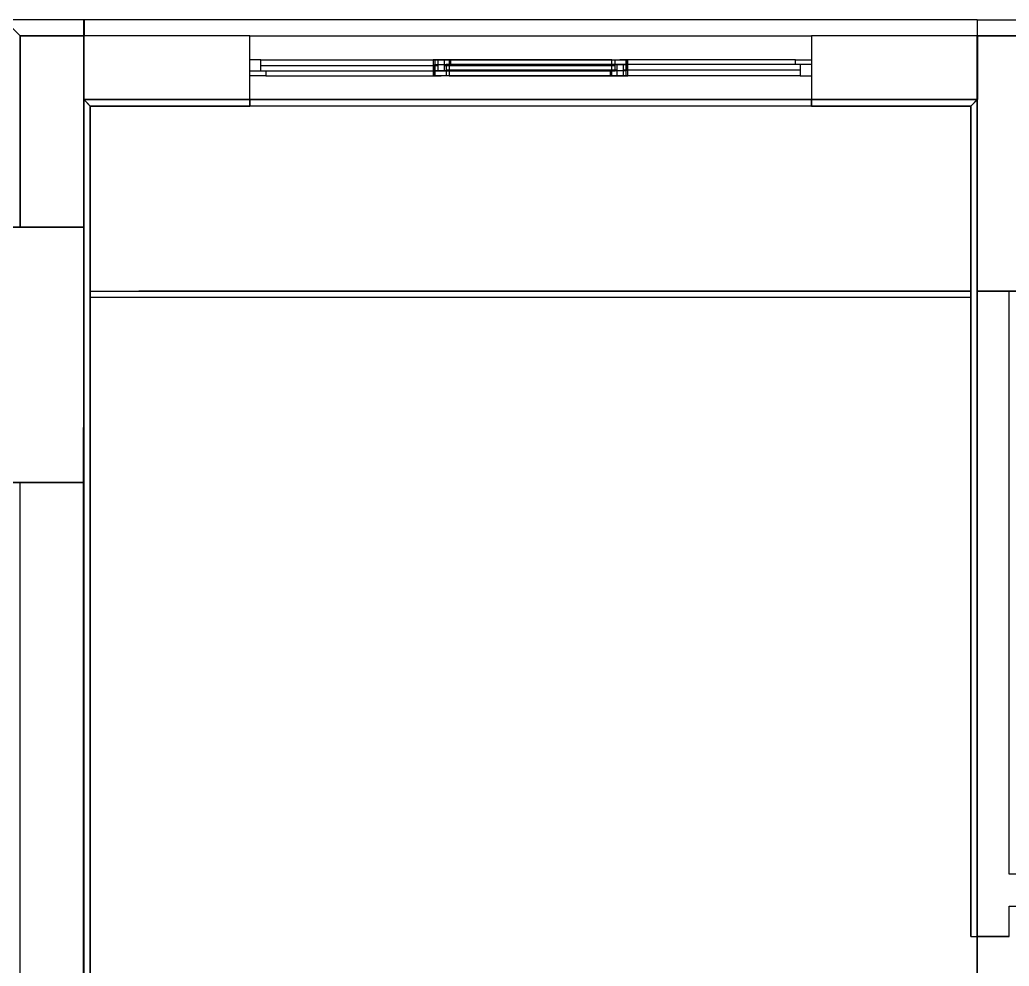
# Model space of a CAD drawing. Header units: metres. Extents: x 62 to 334, y -352 to -102.
# Drawn here: x 102 to 164, y -178.3 to -119 of the extents above; entities that cross this region are included whole.
import ezdxf

# ---------------------------------------------------------------- set-up
doc = ezdxf.new("R2010")
doc.units = ezdxf.units.M

msp = doc.modelspace()

# ---------------------------------------------------------------- linework, layer by layer
for p, q in [((102.007, -119.994), (101.011, -118.998)), ((106.011, -118.998), (101.011, -118.998)), ((101.011, -118.998), (102.007, -119.994)), ((162, -118.997), (106.002, -118.997)), ((106.002, -123.997), (106.002, -118.997)), ((106.011, -118.998), (106.011, -119.997)), ((162, -118.996), (187, -118.991)), ((162, -118.996), (162, -119.997)), ((102, -119.994), (106, -119.994)), ((102, -131.994), (102, -119.994)), ((106, -119.994), (106, -131.994)), ((106.004, -119.997), (106.004, -123.997)), ((116.4, -119.997), (106.004, -119.997)), ((116.4, -119.997), (151.6, -119.997)), ((116.4, -123.997), (116.4, -119.997)), ((162.004, -119.997), (151.6, -119.997)), ((151.6, -119.997), (151.6, -123.997)), ((162.002, -120), (166.002, -120)), ((162.002, -136), (162.002, -120)), ((162.004, -119.997), (162.004, -123.997)), ((117.1, -121.497), (116.4, -121.497)), ((117.1, -122.197), (117.1, -121.497)), ((117.1, -121.497), (128.2, -121.497)), ((127.9, -121.497), (127.9, -122.197)), ((128.6, -121.497), (127.9, -121.497)), ((127.9, -121.497), (127.9, -122.197)), ((128.4, -121.497), (127.9, -121.497)), ((128, -121.5), (128, -122.5)), ((129, -121.5), (128, -121.5)), ((128.2, -121.497), (128.9, -121.497)), ((128.2, -122.197), (128.2, -121.497)), ((128.4, -121.497), (128.9, -121.497)), ((128.6, -122.197), (128.6, -121.497)), ((128.6, -121.497), (139.3, -121.497)), ((128.9, -121.497), (128.9, -122.197)), ((128.9, -121.497), (128.9, -122.197)), ((129, -121.8), (129, -121.5)), ((139.1, -121.5), (129, -121.5)), ((139.1, -121.5), (139.6, -121.5)), ((139.1, -121.8), (139.1, -121.5)), ((139.3, -121.497), (140, -121.497)), ((139.3, -122.197), (139.3, -121.497)), ((140.1, -121.5), (139.6, -121.5)), ((140, -121.497), (140, -122.197)), ((140, -122.497), (140, -121.497)), ((140, -121.497), (140, -122.197)), ((140.1, -121.8), (140.1, -121.5)), ((150.6, -121.5), (140.1, -121.5)), ((150.6, -121.5), (151.6, -121.5)), ((150.6, -121.8), (150.6, -121.5)), ((117.1, -121.847), (128.2, -121.847)), ((128, -122.5), (128, -121.8)), ((128, -121.8), (128.7, -121.8)), ((128, -121.8), (129, -121.8)), ((128, -122.5), (128, -121.8)), ((128.6, -121.847), (139.3, -121.847)), ((128.7, -121.8), (128.7, -122.5)), ((139.4, -121.8), (128.7, -121.8)), ((139.4, -122.15), (128.7, -122.15)), ((139.1, -122.5), (139.1, -121.8)), ((139.1, -121.8), (139.8, -121.8)), ((140.1, -121.8), (139.1, -121.8)), ((139.1, -121.8), (140.1, -121.8)), ((139.1, -122.5), (139.1, -121.8)), ((139.4, -121.8), (139.4, -122.5)), ((140.1, -121.8), (139.4, -121.8)), ((139.8, -121.8), (139.8, -122.5)), ((150.9, -121.8), (139.8, -121.8)), ((150.9, -122.15), (139.8, -122.15)), ((140.1, -122.5), (140.1, -121.8)), ((140.1, -122.5), (140.1, -121.8)), ((151.6, -121.8), (150.6, -121.8)), ((150.9, -121.8), (150.9, -122.5)), ((151.6, -121.8), (150.9, -121.8)), ((116.4, -122.197), (117.1, -122.197)), ((116.4, -122.197), (117.4, -122.197)), ((117.4, -122.497), (116.4, -122.497)), ((117.1, -122.197), (128.2, -122.197)), ((117.4, -122.197), (117.4, -122.497)), ((117.4, -122.497), (127.9, -122.497)), ((127.9, -122.197), (128.6, -122.197)), ((127.9, -122.197), (128.9, -122.197)), ((127.9, -122.197), (127.9, -122.497)), ((128.9, -122.197), (127.9, -122.197)), ((127.9, -122.497), (128.4, -122.497)), ((128.7, -122.5), (128, -122.5)), ((128.9, -122.197), (128.2, -122.197)), ((128.9, -122.497), (128.4, -122.497)), ((128.6, -122.197), (139.3, -122.197)), ((139.4, -122.5), (128.7, -122.5)), ((128.9, -122.197), (128.9, -122.497)), ((128.9, -122.497), (139, -122.497)), ((139, -122.197), (139, -122.497)), ((140, -122.197), (139, -122.197)), ((139, -122.497), (140, -122.497)), ((139.8, -122.5), (139.1, -122.5)), ((139.6, -122.5), (139.1, -122.5)), ((140, -122.197), (139.3, -122.197)), ((139.4, -122.5), (140.1, -122.5)), ((139.6, -122.5), (140.1, -122.5)), ((150.9, -122.5), (139.8, -122.5)), ((150.9, -122.5), (151.6, -122.5)), ((106.004, -123.991), (106, -123.987)), ((106, -123.987), (106.004, -123.991)), ((106, -123.997), (116.4, -123.997)), ((106.4, -124.397), (106, -123.997)), ((106, -195.948), (106, -123.997)), ((106, -123.997), (106.4, -124.397)), ((116.4, -123.997), (106.004, -123.997)), ((151.6, -123.997), (107.389, -123.997)), ((151.6, -123.997), (116.4, -123.997)), ((116.4, -123.997), (151.6, -123.997)), ((116.4, -123.997), (116.4, -124.397)), ((162.004, -123.997), (151.6, -123.997)), ((162.002, -123.997), (151.6, -123.997)), ((151.6, -123.997), (162.002, -123.997)), ((151.6, -124.397), (151.6, -123.997)), ((161.602, -124.397), (162.002, -123.997)), ((162.002, -123.997), (161.602, -124.397)), ((162.001, -123.997), (162.001, -123.997)), ((162.002, -123.997), (162.002, -176.448)), ((116.4, -124.397), (106.4, -124.397)), ((106.4, -124.397), (106.4, -195.948)), ((151.6, -124.397), (116.4, -124.397)), ((161.602, -124.397), (151.6, -124.397)), ((161.602, -176.448), (161.602, -124.397)), ((162.002, -128.389), (162.002, -128.433)), ((99, -131.994), (106, -132)), ((101.011, -131.992), (102, -131.992)), ((106, -131.994), (102, -131.994)), ((102.544, -131.997), (106, -131.997)), ((106, -132), (105.985, -147.997)), ((106, -135.997), (106, -135.997)), ((106, -135.997), (106, -136.197)), ((106, -136.197), (106, -136.397)), ((106, -136.197), (106, -136.197)), ((106, -136.397), (106, -136.397)), ((106.4, -135.997), (161.602, -135.997)), ((106.4, -136.397), (106.4, -135.997)), ((161.602, -136.397), (106.4, -136.397)), ((161.602, -135.997), (109.453, -135.997)), ((161.602, -135.997), (161.602, -136.397)), ((164.002, -135.996), (162.002, -135.996)), ((162.002, -176.448), (162.002, -135.996)), ((162.002, -135.997), (162.002, -135.997)), ((162.002, -135.997), (162.002, -135.997)), ((162.002, -135.997), (162.002, -135.997)), ((166.002, -136), (162.002, -136)), ((105.985, -147.997), (98.985, -147.99)), ((101.985, -147.997), (105.985, -147.997)), ((102.002, -147.997), (102.002, -147.993)), ((105.985, -147.997), (105.985, -191.997)), ((106.4, -149.81), (106.4, -195.548)), ((161.602, -176.448), (162.002, -176.448)), ((161.981, -176.448), (161.981, -194.448)), ((162.002, -176.448), (162.002, -194.448)), ((164.002, -176.448), (162.002, -176.448)), ((162.002, -176.448), (162.002, -194.448)), ((162.002, -176.448), (162.002, -176.448))]:
    msp.add_line(p, q)
for points in [[(106, -126.994), (106, -119.994), (104.333, -119.994), (102, -119.994), (102, -124.994), (102, -131.994), (103.666, -131.994), (106, -131.994)], [(106, -126.994), (106, -119.994), (104.333, -119.994), (102, -119.994), (102, -124.994), (102, -131.994), (103.666, -131.994), (106, -131.994)], [(116.4, -121.682), (116.4, -119.997), (110.384, -119.997), (106.004, -119.997), (106.004, -122.33), (106.004, -123.997), (110.384, -123.997), (116.4, -123.997)], [(116.4, -121.682), (116.4, -119.997), (110.384, -119.997), (106.004, -119.997), (106.004, -122.33), (106.004, -123.997), (110.384, -123.997), (116.4, -123.997)], [(151.6, -123.997), (157.62, -123.997), (162.002, -123.997), (162.002, -126.569), (162.002, -136), (163.644, -136), (166.002, -136), (166.002, -129.432), (166.002, -124), (169.268, -124), (171.607, -124), (171.607, -121.698), (171.607, -120), (169.268, -120), (166.002, -120), (164.36, -120), (162.004, -120), (162.004, -119.997), (157.62, -119.997), (151.6, -119.997), (151.6, -122.312)], [(151.6, -123.997), (157.62, -123.997), (162.002, -123.997), (162.002, -126.569), (162.002, -136), (163.644, -136), (166.002, -136), (166.002, -129.432), (166.002, -124), (169.268, -124), (171.607, -124), (171.607, -121.698), (171.607, -120), (169.268, -120), (166.002, -120), (164.36, -120), (162.004, -120), (162.004, -119.997), (157.62, -119.997), (151.6, -119.997), (151.6, -122.312)], [(106, -195.948), (106.244, -195.948), (106.4, -195.948), (106.4, -167.769), (106.4, -135.999), (106.4, -133.578), (106.4, -128.999), (106.4, -124.397), (106.181, -124.178), (106, -123.997), (106, -128.841), (106, -133.578), (106, -135.999), (106, -167.769)], [(116.4, -124.166), (116.4, -123.997), (112.294, -123.997), (106, -123.997), (106.219, -124.216), (106.4, -124.397), (112.452, -124.397), (116.4, -124.397)], [(106, -195.948), (106.244, -195.948), (106.4, -195.948), (106.4, -167.769), (106.4, -135.999), (106.4, -133.578), (106.4, -128.999), (106.4, -124.397), (106.181, -124.178), (106, -123.997), (106, -128.841), (106, -133.578), (106, -135.999), (106, -167.769)], [(116.4, -124.166), (116.4, -123.997), (112.294, -123.997), (106, -123.997), (106.219, -124.216), (106.4, -124.397), (112.452, -124.397), (116.4, -124.397)], [(161.821, -124.178), (162.002, -123.997), (155.706, -123.997), (151.6, -123.997), (151.6, -124.166), (151.6, -124.397), (155.548, -124.397), (161.602, -124.397)], [(161.821, -124.178), (162.002, -123.997), (155.706, -123.997), (151.6, -123.997), (151.6, -124.166), (151.6, -124.397), (155.548, -124.397), (161.602, -124.397)], [(161.602, -176.448), (161.939, -176.448), (162.002, -176.448), (162.002, -168.079), (162.002, -135.997), (162.002, -133.578), (162.002, -128.841), (162.002, -123.997), (161.783, -124.216), (161.602, -124.397), (161.602, -128.999), (161.602, -133.578), (161.602, -135.997), (161.602, -168.079)], [(161.602, -176.448), (161.939, -176.448), (162.002, -176.448), (162.002, -168.079), (162.002, -135.997), (162.002, -133.578), (162.002, -128.841), (162.002, -123.997), (161.783, -124.216), (161.602, -124.397), (161.602, -128.999), (161.602, -133.578), (161.602, -135.997), (161.602, -168.079)], [(105.991, -141.065), (106, -132), (102.966, -131.997), (99, -131.994), (98.993, -138.925), (98.985, -147.99), (102.018, -147.993), (105.985, -147.997)], [(105.991, -141.065), (106, -132), (102.966, -131.997), (99, -131.994), (98.993, -138.925), (98.985, -147.99), (102.018, -147.993), (105.985, -147.997)], [(175.478, -174.548), (177.504, -174.548), (177.504, -172.848), (177.504, -172.548), (175.478, -172.548), (164.002, -172.548), (164.002, -170.38), (164.002, -135.996), (162.694, -135.996), (162.002, -135.996), (162.002, -170.38), (162.002, -176.448), (162.302, -176.448), (164.002, -176.448), (164.002, -174.548)], [(175.478, -174.548), (177.504, -174.548), (177.504, -172.848), (177.504, -172.548), (175.478, -172.548), (164.002, -172.548), (164.002, -170.38), (164.002, -135.996), (162.694, -135.996), (162.002, -135.996), (162.002, -170.38), (162.002, -176.448), (162.302, -176.448), (164.002, -176.448), (164.002, -174.548)], [(105.985, -177.679), (105.985, -147.997), (104.683, -147.997), (101.985, -147.997), (101.985, -162.314), (101.985, -191.997), (103.286, -191.997), (105.985, -191.997)], [(105.985, -177.679), (105.985, -147.997), (104.683, -147.997), (101.985, -147.997), (101.985, -162.314), (101.985, -191.997), (103.286, -191.997), (105.985, -191.997)]]:
    msp.add_lwpolyline(points, close=True)

doc.saveas('drawing.dxf')
